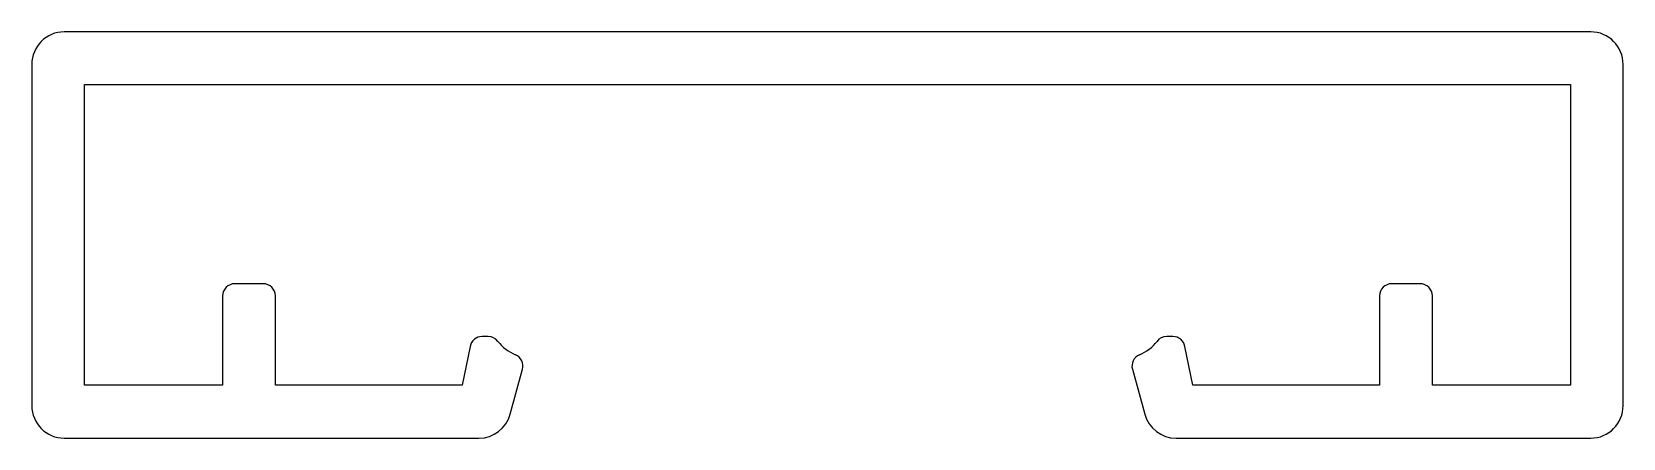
# Model space of a CAD drawing. Extents: x 1584 to 1623.2, y 1060.7 to 1070.7.
import ezdxf

# ---------------------------------------------------------------- set-up
doc = ezdxf.new("R2010")
doc.units = 0
doc.layers.get('0').update_dxf_attribs({"linetype": 'CONTINUOUS'})

msp = doc.modelspace()

# ---------------------------------------------------------------- linework, layer by layer
for p, q in [((1622.448, 1070.679), (1584.848, 1070.679)), ((1584.048, 1069.879), (1584.048, 1061.479)), ((1623.248, 1061.479), (1623.248, 1069.879)), ((1585.348, 1061.979), (1585.348, 1069.379)), ((1585.348, 1069.379), (1621.948, 1069.379)), ((1621.948, 1069.379), (1621.948, 1061.979)), ((1589.748, 1064.479), (1589.048, 1064.479)), ((1618.248, 1064.479), (1617.548, 1064.479)), ((1588.748, 1064.179), (1588.748, 1061.979)), ((1590.048, 1061.979), (1590.048, 1064.179)), ((1617.248, 1064.179), (1617.248, 1061.979)), ((1618.548, 1061.979), (1618.548, 1064.179)), ((1595.292, 1063.179), (1595.139, 1063.179)), ((1612.158, 1063.179), (1612.004, 1063.179)), ((1594.844, 1062.938), (1594.653, 1061.979)), ((1612.644, 1061.979), (1612.452, 1062.938)), ((1595.834, 1061.267), (1596.138, 1062.374)), ((1611.159, 1062.374), (1611.463, 1061.267)), ((1588.748, 1061.979), (1585.348, 1061.979)), ((1594.653, 1061.979), (1590.048, 1061.979)), ((1617.248, 1061.979), (1612.644, 1061.979)), ((1621.948, 1061.979), (1618.548, 1061.979)), ((1584.848, 1060.679), (1595.063, 1060.679)), ((1612.234, 1060.679), (1622.448, 1060.679))]:
    msp.add_line(p, q)
for centre, radius, start, end in [((1584.848, 1069.879), 0.8, 90, 180), ((1622.448, 1069.879), 0.8, 0, 90), ((1589.048, 1064.179), 0.3, 90, 180), ((1589.748, 1064.179), 0.3, 0, 90), ((1617.548, 1064.179), 0.3, 90, 180), ((1618.248, 1064.179), 0.3, 0, 90), ((1595.139, 1062.879), 0.3, 90, 168.6901), ((1595.292, 1062.879), 0.3, 37.4703, 90), ((1612.004, 1062.879), 0.3, 90, 142.5297), ((1612.158, 1062.879), 0.3, 11.3099, 90), ((1596.357, 1063.695), 1.042, 217.4703, 247.7124), ((1595.848, 1062.453), 0.3, 344.6612, 67.7124), ((1611.448, 1062.453), 0.3, 112.2876, 195.3388), ((1610.94, 1063.695), 1.042, 292.2876, 322.5297), ((1584.848, 1061.479), 0.8, 180, 270), ((1595.063, 1061.479), 0.8, 270, 344.6612), ((1612.234, 1061.479), 0.8, 195.3388, 270), ((1622.448, 1061.479), 0.8, 270, 360)]:
    msp.add_arc(centre, radius, start, end)

doc.saveas('drawing.dxf')
